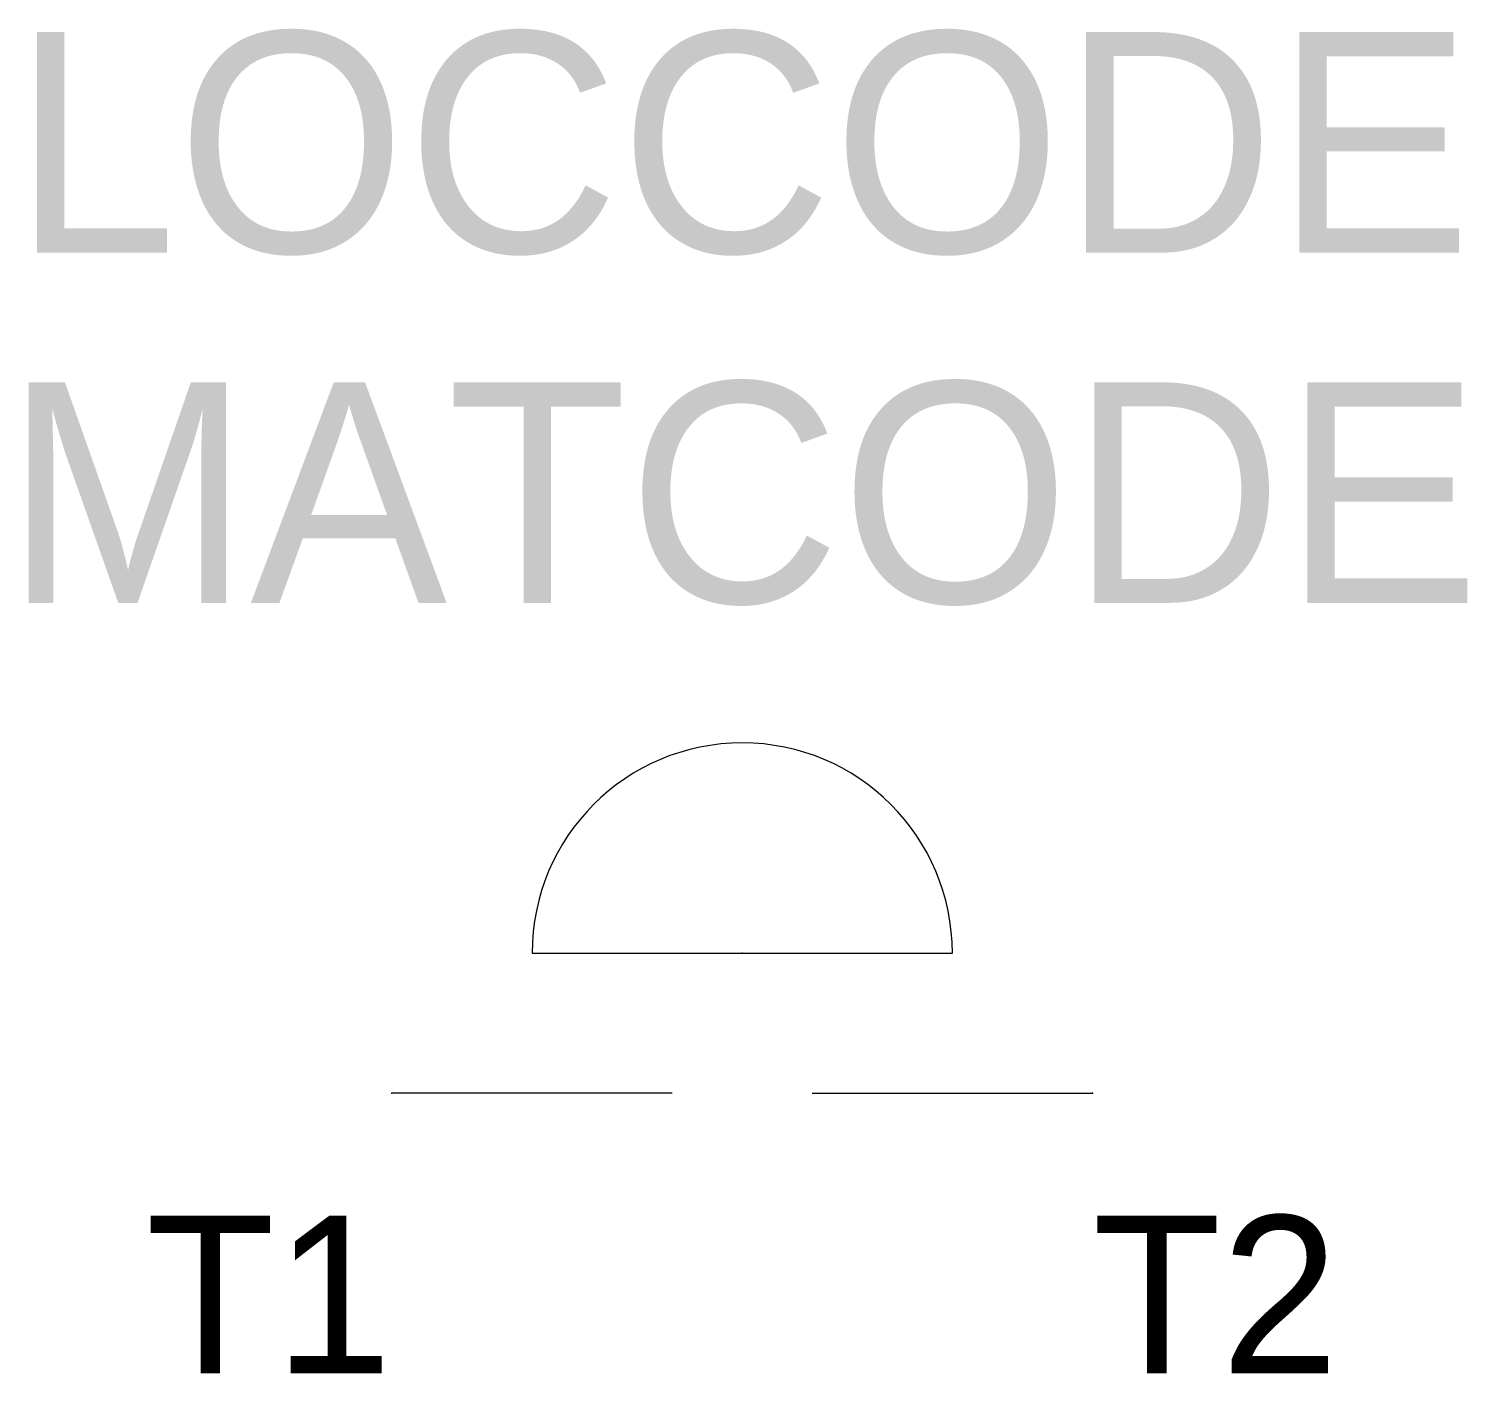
# Model space of a CAD drawing. Extents: x -10.2 to 10.3, y -4 to 15.2.
import ezdxf
from ezdxf.enums import TextEntityAlignment as Align

# ---------------------------------------------------------------- set-up
doc = ezdxf.new("R2010")
doc.units = 0
doc.layers.get('0').update_dxf_attribs({"linetype": 'CONTINUOUS'})
for name, color, linetype in [('A', 7, 'CONTINUOUS'), ('C', 6, 'CONTINUOUS'), ('T2', 1, 'CONTINUOUS')]:
    doc.layers.add(name, color=color, linetype=linetype)

msp = doc.modelspace()

# ---------------------------------------------------------------- linework, layer by layer
at = {"color": 0}
for p, q in [((-3, 2), (3, 2)), ((-1, 0), (-5, 0)), ((1, 0), (5, 0))]:
    msp.add_line(p, q, dxfattribs=at)
msp.add_arc((0, 2), 3, 0, 180, dxfattribs=at)
at = {"layer": 'A', "color": 0}
msp.add_point((0, 2), dxfattribs=at)
at = {"layer": 'C', "color": 0}
for p in [(-5, 0), (5, 0)]:
    msp.add_point(p, dxfattribs=at)

# ---------------------------------------------------------------- texts
at = {"color": 0, "linetype": 'CONTINUOUS'}
for tag, p in [('LOCCODE', (0, 12)), ('MATCODE', (0, 7))]:
    msp.add_attdef(tag, text='', height=3.15, dxfattribs=at).set_placement(p, align=Align.CENTER)
at = {"layer": 'T2', "color": 0, "linetype": 'CONTINUOUS'}
msp.add_attdef('T1', text='', height=2.25, dxfattribs=at).set_placement((-5, -4), align=Align.RIGHT)
msp.add_attdef('T2', (5, -4), '', height=2.25, dxfattribs=at)

doc.saveas('drawing.dxf')
